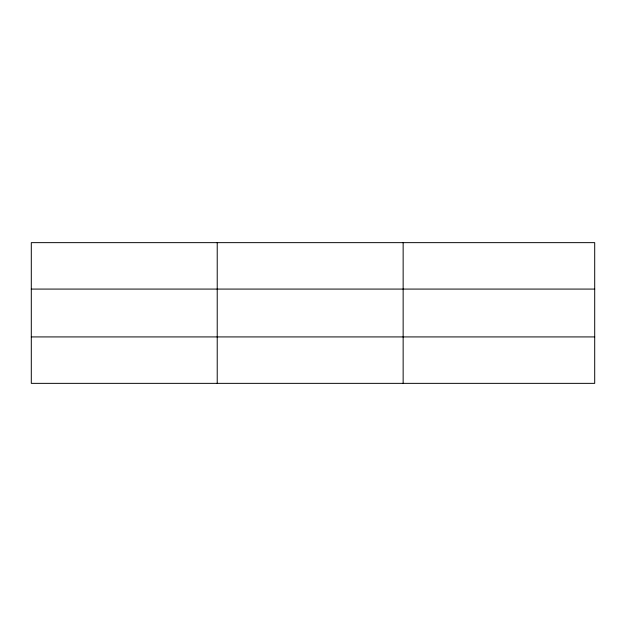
<?xml version="1.0" encoding="UTF-8"?>
<svg xmlns="http://www.w3.org/2000/svg" width="626" height="626" viewBox="0 0 626 626"><rect width="100%" height="100%" fill="white"/><g stroke="black" fill="none" stroke-linecap="round" stroke-linejoin="round"><path stroke-width="0.94" d="M217.222 383.355L217.222 242.645M403.144 383.355L403.144 242.645M594.7 289.079L594.7 242.645L31.3 242.645L31.3 383.355L594.7 383.355L594.7 289.079L31.3 289.079M31.3 336.921L594.7 336.921"/></g></svg>
